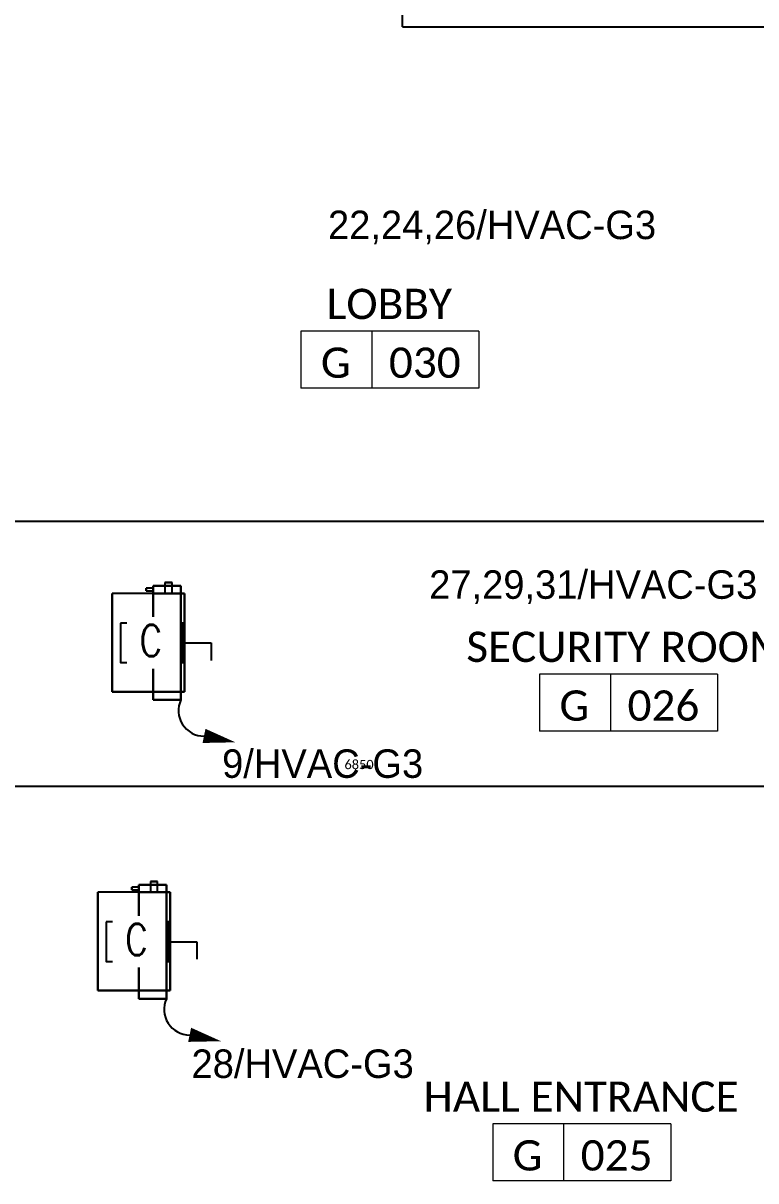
# Model space of a CAD drawing. Header units: metres. Extents: x 22.6 to 101.3, y 9.4 to 67.4.
# Drawn here: x 58.83 to 63.98, y 18.74 to 26.87 of the extents above; entities that cross this region are included whole.
import ezdxf

# ---------------------------------------------------------------- set-up
doc = ezdxf.new("R2010")
doc.units = ezdxf.units.M
doc.set_wipeout_variables(frame=1)
doc.linetypes.add('ECG_Line-Ptrn-Sold', pattern=[9144.001, 9144, -0.001])
for name, color, linetype in [('00', 252, 'Continuous'), ('E- symbol Disc', 7, 'Continuous'), ('HVAC', 1, 'Continuous'), ('LEGEND$0$E-SOCKET', 3, 'Continuous')]:
    doc.layers.add(name, color=color, linetype=linetype)
for name, color, linetype, lineweight in [('A-DIM', 7, 'Continuous', 5), ('A-TEXT', 7, 'ECG_Line-Ptrn-Sold', 13), ('M-EQPM', 1, 'Continuous', 25)]:
    doc.layers.add(name, color=color, linetype=linetype, lineweight=lineweight)
doc.styles.add('Calibri', font='calibri.ttf', dxfattribs={"height": 0.212639})
doc.styles.add('ROMANS1', font='romans.shx', dxfattribs={"width": 0.8, "height": 250})
doc.dimstyles.new('ECG_Dimn-Detl-100', dxfattribs={"dimscale": 0.3048, "dimtxt": 0.25, "dimasz": 1.312336, "dimexe": 0.492126, "dimexo": 0.0625, "dimgap": 0, "dimtad": 1, "dimdec": 0, "dimlfac": 1000, "dimzin": 0, "dimdsep": 46, "dimtxsty": 'Calibri', "dimblk1": 'DOTSMALL', "dimblk2": 'DOTSMALL', "dimsah": 1, "dimcen": 0.09, "dimdle": 0.492126, "dimazin": 0, "dimtfac": 1, "dimtdec": 4, "dimtix": 1, "dimtmove": 0, "dimatfit": 3, "dimfxl": 0.492126, "dimfxlon": 1, "dimtvp": 1, "dimtolj": 1, "dimtzin": 0, "dimarcsym": 2})
doc.dimstyles.new('ECG_Dimn-Detl-100_1', dxfattribs={"dimscale": 0.3048, "dimtxt": 0.25, "dimasz": 1.312336, "dimexe": 0.492126, "dimexo": 0.0625, "dimgap": 0, "dimtad": 1, "dimdec": 0, "dimlfac": 1000, "dimzin": 0, "dimdsep": 46, "dimtxsty": 'Calibri', "dimblk1": 'DOTSMALL', "dimblk2": 'DOTSMALL', "dimsah": 1, "dimcen": 0.09, "dimdle": 0.492126, "dimazin": 0, "dimtfac": 1, "dimtdec": 4, "dimtix": 1, "dimtmove": 2, "dimatfit": 3, "dimfxl": 0.492126, "dimfxlon": 1, "dimtvp": 1, "dimtolj": 1, "dimtzin": 0, "dimarcsym": 2})

# ---------------------------------------------------------------- blocks, each defined once
blk = doc.blocks.new('ECG_G-Tag-Room - ECG_G-Tag-Room-Engl-1568319-GROUND FLOOR PLAN')
at = {"layer": 'A-TEXT'}
for p, q in [((-0.00625, 0), (-0.00625, -0.004)), ((0.00625, 0), (-0.00625, 0)), ((-0.00125, -0.004), (-0.00125, 0)), ((0.00625, 0), (0.00625, -0.004)), ((0.00625, -0.004), (-0.00625, -0.004))]:
    blk.add_line(p, q, dxfattribs=at)
blk = doc.blocks.new('_DotSmall')
at = {"color": 0, "linetype": 'ByBlock', "const_width": 0.5}
blk.add_lwpolyline([(-0.0625, 0, 1), (0.0625, 0, 1)], format="xyb", close=True, dxfattribs=at)
blk = doc.blocks.new('ECG_MECHEQ-Split Unit-Concealed-Horizontal-Plenum-2Pipe _4_ - CSU-03-1692105-GROUND FLOOR PLAN')
at = {"layer": 'M-EQPM'}
for p, q in [((-192.6, 147.6), (497.4, 147.6)), ((497.4, 147.6), (-192.6, 147.6)), ((-192.6, 147.6), (-192.6, 147.6)), ((-192.6, 147.6), (-192.6, -141.3)), ((-192.6, -141.3), (-192.6, 147.6)), ((497.4, 147.6), (497.4, 147.6)), ((497.4, -141.3), (497.4, 147.6)), ((497.4, -141.3), (497.4, 147.6)), ((550.3, -141.3), (-249.7, -141.3)), ((-249.7, -141.3), (-249.7, -335)), ((-249.7, -335), (-249.7, -141.3)), ((-249.7, -141.3), (550.3, -141.3)), ((-249.7, -141.3), (-249.7, -141.3)), ((497.4, -141.3), (-192.6, -141.3)), ((-192.6, -141.3), (-192.6, -335)), ((-192.6, -335), (-192.6, -141.3)), ((-192.6, -141.3), (497.4, -141.3)), ((-192.6, -141.3), (-192.6, -141.3)), ((-192.6, -141.3), (-192.6, -141.3)), ((-192.6, -141.3), (497.4, -141.3)), ((497.4, -141.3), (-192.6, -141.3)), ((497.4, -335), (497.4, -141.3)), ((497.4, -141.3), (497.4, -335)), ((497.4, -141.3), (497.4, -141.3)), ((497.4, -141.3), (497.4, -141.3)), ((515.3, -90.5), (515.3, -141.3)), ((515.3, -90.5), (534.4, -90.5)), ((534.4, -90.5), (515.3, -90.5)), ((515.3, -141.3), (534.4, -141.3)), ((534.4, -141.3), (515.3, -141.3)), ((534.4, -141.3), (534.4, -90.5)), ((550.3, -335), (550.3, -141.3)), ((550.3, -141.3), (550.3, -335)), ((550.3, -141.3), (550.3, -141.3)), ((573.4, -222.8), (497.4, -222.8)), ((497.4, -272.8), (497.4, -222.8)), ((497.4, -222.8), (497.4, -272.8)), ((573.4, -272.8), (573.4, -222.8)), ((573.4, -222.8), (573.4, -272.8)), ((497.4, -272.8), (573.4, -272.8)), ((-249.7, -335), (550.3, -335)), ((550.3, -335), (-249.7, -335)), ((-249.7, -335), (-249.7, -335)), ((497.4, -335), (-192.6, -335)), ((-192.6, -335), (-192.6, -360.4)), ((-192.6, -360.4), (-192.6, -335)), ((-192.6, -335), (497.4, -335)), ((-192.6, -335), (-192.6, -335)), ((-192.6, -335), (497.4, -335)), ((497.4, -335), (-192.6, -335)), ((-192.6, -335), (-192.6, -335)), ((-192.6, -360.4), (497.4, -360.4)), ((497.4, -360.4), (-192.6, -360.4)), ((-192.6, -360.4), (-192.6, -360.4)), ((497.4, -360.4), (497.4, -335)), ((497.4, -335), (497.4, -360.4)), ((497.4, -335), (497.4, -335)), ((497.4, -335), (497.4, -335)), ((497.4, -360.4), (497.4, -360.4)), ((550.3, -335), (550.3, -335))]:
    blk.add_line(p, q, dxfattribs=at)
blk = doc.blocks.new('A$C7b4cc595')
at = {"layer": 'M-EQPM'}
for p, rotation in [((-27990.7, -32276.7), 89.99999999999967), ((-28091.6, -34375.6), 89.99999999999937)]:
    blk.add_blockref('ECG_MECHEQ-Split Unit-Concealed-Horizontal-Plenum-2Pipe _4_ - CSU-03-1692105-GROUND FLOOR PLAN', p, dxfattribs=dict(at, rotation=rotation))
blk = doc.blocks.new('*U837')
at = {"layer": 'HVAC', "color": 0}
for p, q in [((0.0594, 0.0955), (0.0594, 0.1792)), ((0.0594, 0.1792), (0.1123, 0.1792))]:
    blk.add_line(p, q, dxfattribs=at)
blk.add_lwpolyline([(0, -0.0935), (0.1187, -0.0935), (0.1187, 0.0955), (0, 0.0955)], close=True, dxfattribs=at)
at = {"color": 0}
blk.add_wipeout([(-0.0179, 0.0845), (0.1368, 0.0845), (0.1368, -0.0738), (-0.0179, -0.0738)], dxfattribs=at).dxf.layer = 'Defpoints'

msp = doc.modelspace()

# ---------------------------------------------------------------- linework, layer by layer
at = {"layer": '00', "color": 252}
for q in [(61.4939, 30.6473), (64.6439, 26.8473)]:
    msp.add_line((61.4939, 26.8473), q, dxfattribs=at)
at = {"layer": 'HVAC'}
for points in [[(60.1007, 21.8674, 0.1015, 0, 0), (60.321, 21.8225, 0, 0, 0)], [(59.9998, 19.7685, 0.1015, 0, 0), (60.2201, 19.7236, 0, 0, 0)]]:
    msp.add_lwpolyline(points, format="xyseb", dxfattribs=at)
for centre in [(60.1015, 22.0454), (60.0006, 19.9465)]:
    msp.add_arc(centre, 0.1799, 155.19292, 269.88259, dxfattribs=at)

# ---------------------------------------------------------------- block references
at = {"layer": '00', "color": 252, "xscale": 99.99999999999993, "yscale": 99.99999999999993, "zscale": 99.99999999999993}
for p in [(61.4062, 24.7095), (63.0817, 22.3015), (62.7529, 19.143)]:
    msp.add_blockref('ECG_G-Tag-Room - ECG_G-Tag-Room-Engl-1568319-GROUND FLOOR PLAN', p, dxfattribs=at)
at = {"layer": 'HVAC', "xscale": 0.001, "yscale": 0.001, "zscale": 0.001}
msp.add_blockref('A$C7b4cc595', (87.5939, 54.6473), dxfattribs=at)

# ---------------------------------------------------------------- texts
at = {"layer": '00', "color": 252, "attachment_point": 2, "line_spacing_factor": 1.156427, "style": 'Calibri'}
for s, insert, char_height, width in [('LOBBY', (61.4013, 25.0071), 0.21264, 1.068), ('\\fCalibri|b0|i0|c178|p34|;G', (61.0258, 24.5945), 0.212639, 0.255), ('030', (61.6513, 24.5945), 0.21264, 0.612), ('SECURITY ROOM', (63.0768, 22.5991), 0.212639, 2.751), ('026', (63.3268, 22.1866), 0.21264, 0.612), ('\\fCalibri|b0|i0|c178|p34|;G', (62.7013, 22.1866), 0.212639, 0.255), ('HALL ENTRANCE', (62.7481, 19.4406), 0.212639, 2.682), ('\\fCalibri|b0|i0|c178|p34|;G', (62.3726, 19.0281), 0.212639, 0.255), ('025', (62.9981, 19.0281), 0.21264, 0.612)]:
    msp.add_mtext(s, dxfattribs=dict(at, insert=insert, char_height=char_height, width=width))
at = {"layer": 'HVAC', "color": 40, "true_color": 0xf8d731, "char_height": 0.2, "attachment_point": 1}
for s, insert in [('22,24,26/HVAC-G3', (60.9714, 25.5558)), ('27,29,31/HVAC-G3', (61.6819, 23.0301)), ('9/HVAC-G3', (60.2279, 21.7728)), ('28/HVAC-G3', (60.0131, 19.6656))]:
    msp.add_mtext_dynamic_manual_height_columns(s, width=0.006099, gutter_width=1, heights=[0], dxfattribs=dict(at, insert=insert))

# ---------------------------------------------------------------- dimensions: what is measured, and where the dimension line sits
at = {"layer": 'A-DIM'}
msp.add_linear_dim(base=(64.6439, 23.3752), p1=(29.4939, 23.5252), p2=(64.6439, 23.5252), dimstyle='ECG_Dimn-Detl-100', override={"dimpost": '<>', "dimfxl": 35.15}, dxfattribs=at).render()
msp.add_linear_dim(base=(64.6439, 21.5134), p1=(57.7939, 21.6634), p2=(64.6439, 21.6634), location=(61.1894, 21.6662), dimstyle='ECG_Dimn-Detl-100_1', override={"dimpost": '<>', "dimfxl": 6.85}, dxfattribs=at).render()

# ---------------------------------------------------------------- next in the draw order: block references
at = {"layer": 'LEGEND$0$E-SOCKET', "xscale": 2.336255999999227, "yscale": 2.336255999999227, "zscale": 2.336255999999227, "rotation": 270}
for p in [(59.7321, 22.6598), (59.6312, 20.5609)]:
    msp.add_blockref('*U837', p, dxfattribs=at)

# ---------------------------------------------------------------- next in the draw order: texts
at = {"layer": 'E- symbol Disc', "linetype": 'Continuous', "ltscale": 0.5, "style": 'ROMANS1', "width": 0.8}
for p in [(59.6484, 22.4266), (59.5475, 20.3276)]:
    msp.add_text('C', height=0.22, dxfattribs=at).set_placement(p)

doc.saveas('drawing.dxf')
